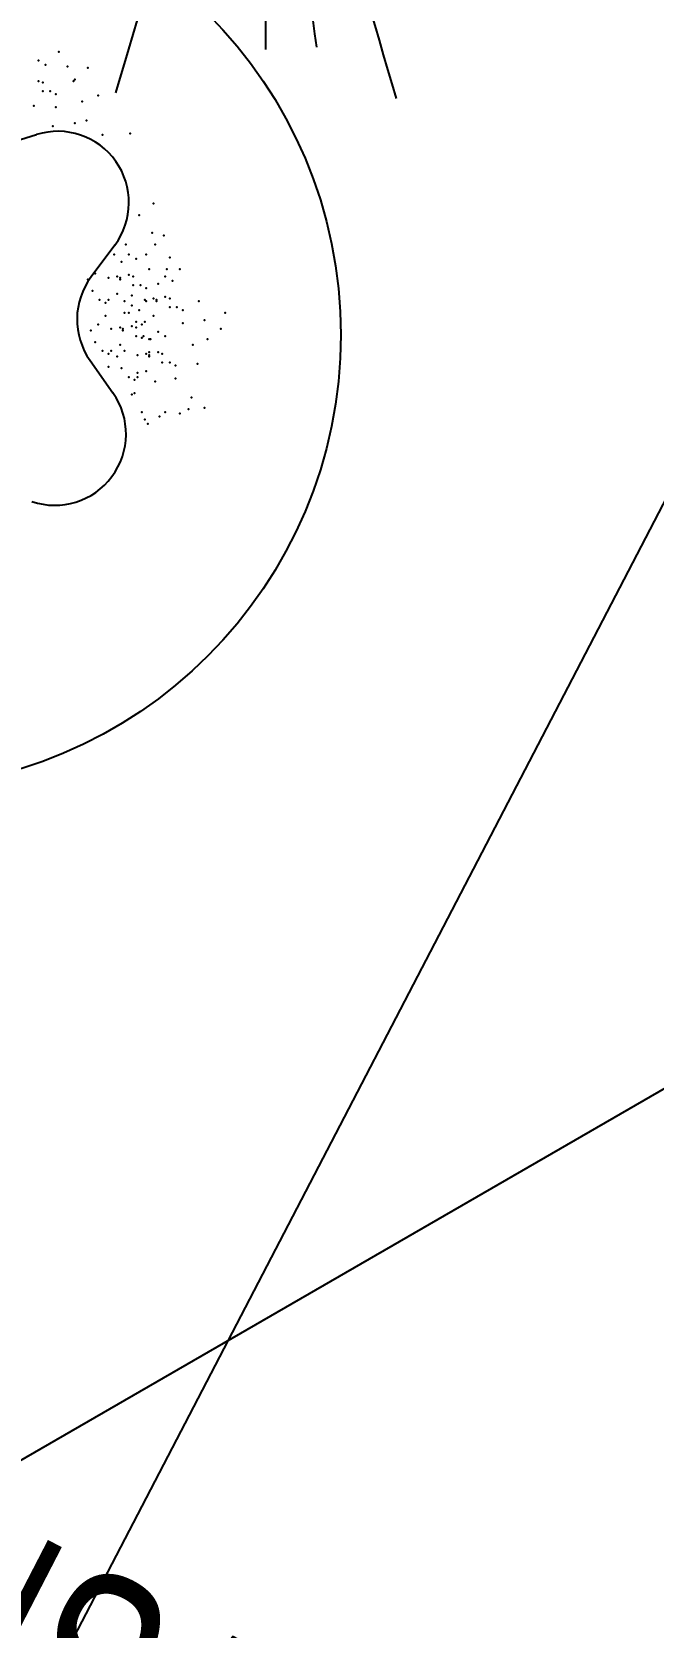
# Model space of a CAD drawing. Extents: x 3907.4 to 3911.57, y -3054.42 to -3053.7.
# Drawn here: x 3907.6933 to 3907.69954, y -3053.84429 to -3053.82828 of the extents above; entities that cross this region are included whole.
import ezdxf

# ---------------------------------------------------------------- set-up
doc = ezdxf.new("R2010")
doc.units = 0
doc.header["$LTSCALE"] = 2
doc.header["$MEASUREMENT"] = 0
doc.linetypes.add('ACAD_ISO03W100', pattern=[30, 12, -18])
for name, color, linetype in [('AĞAÇ', 9, 'CONTINUOUS'), ('TEXT', 11, 'CONTINUOUS'), ('ÖLÇÜ İZİ', 9, 'CONTINUOUS')]:
    doc.layers.add(name, color=color, linetype=linetype)
doc.styles.add('MAHAL', font='stylu.ttf', dxfattribs={"width": 0.7, "height": 20})

msp = doc.modelspace()

# ---------------------------------------------------------------- linework, layer by layer
at = {"layer": 'AĞAÇ'}
for p, q in [((3907.692971, -3053.82943), (3907.69335, -3053.829312)), ((3907.694136, -3053.830423), (3907.693898, -3053.830741)), ((3907.693888, -3053.831582), (3907.694117, -3053.831906))]:
    msp.add_line(p, q, dxfattribs=at)
msp.add_circle((3907.691847, -3053.831324), 0.004557, dxfattribs=at)
for centre, start, end in [((3907.693563, -3053.829995), 323.2841, 107.2841), ((3907.694472, -3053.831168), 143.2841, 215.2841), ((3907.693534, -3053.832319), 251.2841, 35.2841)]:
    msp.add_arc(centre, 0.000715, start, end, dxfattribs=at)
at = {"layer": 'AĞAÇ', "extrusion": (0.959493, -0.281733, 6.90253e-31)}
msp.add_ellipse((3907.69436, -3053.828171, 0.00374), major_axis=(-0.001946, -0.006627), ratio=0.5, start_param=1.461388, end_param=2.16561, dxfattribs=at)
at = {"layer": 'AĞAÇ', "extrusion": (0.989992, 0.141124, -2.46519e-31)}
msp.add_ellipse((3907.696191, -3053.828625, 0.004722), major_axis=(0.001017, -0.007134), ratio=0.5, start_param=1.597349, end_param=2.191813, dxfattribs=at)
at = {"layer": 'AĞAÇ', "extrusion": (1, 0, 0)}
msp.add_ellipse((3907.695652, -3053.827716, 0.002679), major_axis=(0, 0.004272), ratio=0.5, start_param=4.537946, end_param=5.616872, dxfattribs=at)
at = {"layer": 'AĞAÇ', "extrusion": (0.959493, 0.281733, -3.35266e-30)}
msp.add_ellipse((3907.696751, -3053.828228, 0.00374), major_axis=(-0.001946, 0.006627), ratio=0.5, start_param=4.60298, end_param=5.307203, dxfattribs=at)
at = {"layer": 'AĞAÇ'}
for p in [(3907.693574, -3053.828483), (3907.693369, -3053.828571), (3907.693442, -3053.828614), (3907.693662, -3053.828629), (3907.693867, -3053.828644), (3907.693369, -3053.828776), (3907.693413, -3053.82879), (3907.69372, -3053.828776), (3907.693735, -3053.828761), (3907.693413, -3053.828878), (3907.693486, -3053.828878), (3907.693545, -3053.828907), (3907.693808, -3053.82898), (3907.693969, -3053.828922), (3907.693325, -3053.829024), (3907.693545, -3053.829039), (3907.693515, -3053.829229), (3907.693735, -3053.8292), (3907.693852, -3053.829171), (3907.694291, -3053.829302), (3907.694013, -3053.829317), (3907.694526, -3053.830005), (3907.694379, -3053.830122), (3907.694247, -3053.830415), (3907.694511, -3053.830298), (3907.69454, -3053.830415), (3907.694628, -3053.830327), (3907.69413, -3053.830518), (3907.694204, -3053.830591), (3907.694277, -3053.830518), (3907.69435, -3053.830561), (3907.694452, -3053.830518), (3907.694687, -3053.830547), (3907.69394, -3053.830708), (3907.694072, -3053.830752), (3907.69416, -3053.830737), (3907.694189, -3053.830752), (3907.694277, -3053.830722), (3907.694321, -3053.830737), (3907.694482, -3053.830664), (3907.694643, -3053.830737), (3907.694657, -3053.830664), (3907.694789, -3053.830664), (3907.693867, -3053.830766), (3907.693911, -3053.830883), (3907.69416, -3053.830913), (3907.694189, -3053.830766), (3907.694321, -3053.830825), (3907.694394, -3053.830825), (3907.694452, -3053.830854), (3907.69457, -3053.83081), (3907.694716, -3053.830781), (3907.693984, -3053.830971), (3907.694042, -3053.831001), (3907.694072, -3053.830971), (3907.694233, -3053.830986), (3907.694306, -3053.830927), (3907.694306, -3053.83103), (3907.694379, -3053.831074), (3907.694438, -3053.830971), (3907.694452, -3053.830986), (3907.694526, -3053.830957), (3907.694555, -3053.830971), (3907.694555, -3053.830986), (3907.694643, -3053.830942), (3907.694687, -3053.830957), (3907.694687, -3053.831045), (3907.69476, -3053.831045), (3907.694818, -3053.831074), (3907.69498, -3053.830986), (3907.693969, -3053.83122), (3907.694042, -3053.831132), (3907.694233, -3053.831103), (3907.694277, -3053.831103), (3907.694306, -3053.831235), (3907.69435, -3053.831191), (3907.694408, -3053.83122), (3907.694438, -3053.831191), (3907.694526, -3053.831132), (3907.694818, -3053.831206), (3907.695038, -3053.831176), (3907.695243, -3053.831103), (3907.693896, -3053.831279), (3907.694101, -3053.831264), (3907.694189, -3053.831249), (3907.694218, -3053.831264), (3907.694218, -3053.831279), (3907.69435, -3053.831249), (3907.69435, -3053.831337), (3907.694408, -3053.831352), (3907.694423, -3053.831337), (3907.694482, -3053.831367), (3907.694496, -3053.831367), (3907.69457, -3053.831293), (3907.694643, -3053.831337), (3907.695067, -3053.831367), (3907.695199, -3053.831264), (3907.69394, -3053.831396), (3907.694013, -3053.831484), (3907.694072, -3053.831513), (3907.694101, -3053.831484), (3907.69416, -3053.831542), (3907.694189, -3053.831425), (3907.694233, -3053.831484), (3907.694365, -3053.831528), (3907.694452, -3053.831513), (3907.694482, -3053.831498), (3907.694482, -3053.831528), (3907.694482, -3053.831542), (3907.69457, -3053.831498), (3907.694613, -3053.831513), (3907.694921, -3053.831425), (3907.694072, -3053.831645), (3907.694204, -3053.831659), (3907.694365, -3053.831703), (3907.694452, -3053.831689), (3907.694613, -3053.831601), (3907.694687, -3053.831601), (3907.694745, -3053.83163), (3907.694965, -3053.831615), (3907.694277, -3053.831747), (3907.694335, -3053.831776), (3907.694365, -3053.831747), (3907.69454, -3053.831791), (3907.694745, -3053.831762), (3907.694306, -3053.831923), (3907.694335, -3053.831908), (3907.694906, -3053.831952), (3907.694408, -3053.832098), (3907.694438, -3053.832172), (3907.694584, -3053.832142), (3907.694643, -3053.832098), (3907.694789, -3053.832113), (3907.694877, -3053.832069), (3907.695038, -3053.832055), (3907.694467, -3053.832216)]:
    msp.add_point(p, dxfattribs=at)
at = {"layer": 'ÖLÇÜ İZİ', "linetype": 'ACAD_ISO03W100', "ltscale": 0.5}
for p, q in [((3907.63908, -3053.949457), (3907.704371, -3053.823933)), ((3907.582464, -3053.906545), (3907.715515, -3053.829731))]:
    msp.add_line(p, q, dxfattribs=at)

# ---------------------------------------------------------------- texts
at = {"layer": 'TEXT', "style": 'MAHAL', "width": 0.7}
msp.add_text('İNŞAAT YAKLAŞMA SINIRI', height=0.002, rotation=332.6818, dxfattribs=at).set_placement((3907.691159, -3053.84448))

doc.saveas('drawing.dxf')
